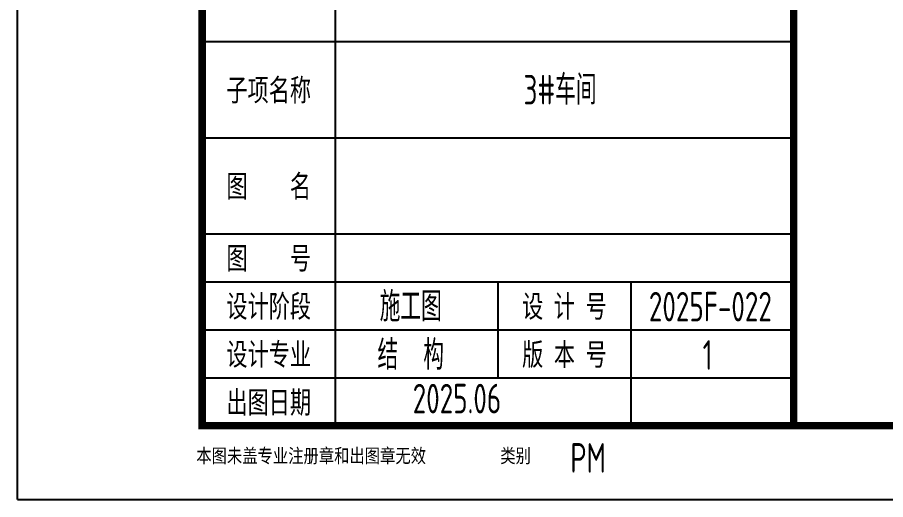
# Model space of a CAD drawing. Extents: x 2430613 to 2739493, y -1540945 to -971137.
# Drawn here: x 2620593 to 2632338, y -1288115 to -1281589 of the extents above; entities that cross this region are included whole.
import ezdxf
from ezdxf.enums import TextEntityAlignment as Align

# ---------------------------------------------------------------- set-up
doc = ezdxf.new("R2010")
doc.units = 0
doc.header["$LTSCALE"] = 1000
doc.header["$MEASUREMENT"] = 0
doc.layers.add('0S-图框文字', color=51, linetype='CONTINUOUS', lineweight=18)
doc.layers.add('T-TK', color=157, linetype='CONTINUOUS')
doc.layers.add('照明平面标注层', color=111, linetype='CONTINUOUS')
doc.styles.add('TK2-TY', font='', dxfattribs={"width": 0.8})
doc.styles.add('TSSD_Dimension', font='Tssdeng.shx', dxfattribs={"width": 0.7, "bigfont": 'hztxt.shx'})
doc.styles.get('TK2-TY').set_extended_font_data('NSimSun')

# ---------------------------------------------------------------- blocks, each defined once
blk = doc.blocks.new('A0-DWF')
at = {"layer": 'T-TK'}
for p, q in [((0, -84100), (0, 0)), ((4300, -75307), (4300, -83107)), ((10500, -77907), (2500, -77907)), ((10500, -79207), (2500, -79207)), ((10500, -80507), (2500, -80507)), ((10500, -81157), (2500, -81157)), ((6500, -81157), (6500, -82457)), ((8300, -81157), (8300, -83107)), ((10500, -81807), (2500, -81807)), ((10500, -82457), (2500, -82457)), ((0, -84100), (118900, -84100))]:
    blk.add_line(p, q, dxfattribs=at)
for points, const_width in [([(2500, -83100), (117900, -83100), (117900, -1000), (2500, -1000)], 100), ([(10500, -83100), (2500, -83100), (2500, -21700), (10500, -21700)], 100), ([(2500, -83100), (10500, -83100), (10500, -55400), (2500, -55400)], 60)]:
    blk.add_lwpolyline(points, close=True, dxfattribs=dict(at, const_width=const_width))
at = {"layer": '0S-图框文字', "style": 'TSSD_Dimension', "width": 0.7}
blk.add_text('3#车间', height=400, dxfattribs=at).set_placement((7341, -78754), align=Align.CENTER)
for s, p in [('施工图', (5321, -81489)), ('2025F-022', (9374, -81489)), ('结  构', (5321, -82142)), ('1', (9337, -82143)), ('2025.06', (5946, -82733)), ('PM', (7720, -83535))]:
    blk.add_text(s, height=400, dxfattribs=at).set_placement(p, align=Align.MIDDLE_CENTER)
at = {"layer": 'T-TK', "style": 'TK2-TY', "width": 0.7}
for s, p in [('子项名称', (3400, -78557)), ('图    名', (3400, -79857)), ('图    号', (3400, -80832)), ('设计阶段', (3400, -81482)), ('设 计 号', (7400, -81483)), ('设计专业', (3400, -82132)), ('版 本 号', (7400, -82134)), ('出图日期', (3400, -82782))]:
    blk.add_text(s, height=300, dxfattribs=at).set_placement(p, align=Align.MIDDLE_CENTER)
at = {"layer": 'T-TK', "style": 'TK2-TY', "width": 0.8}
for s, height, p in [('本图未盖专业注册章和出图章无效', 189.87, (2420, -83601)), ('类别', 189.9, (6532, -83601))]:
    blk.add_text(s, height=height, dxfattribs=at).set_placement(p)

msp = doc.modelspace()

# ---------------------------------------------------------------- block references
at = {"layer": '照明平面标注层'}
msp.add_blockref('A0-DWF', (2620593.302, -1204014.589), dxfattribs=at)

doc.saveas('drawing.dxf')
